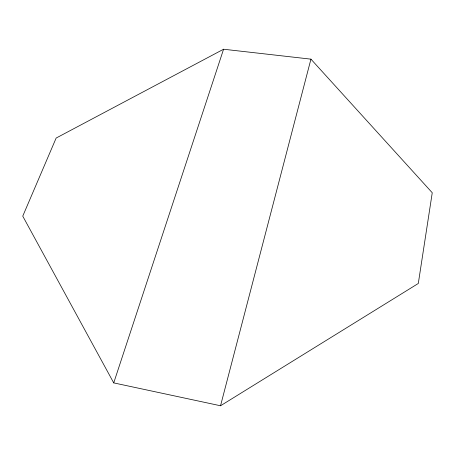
<?xml version="1.0" encoding="UTF-8"?>
<svg xmlns="http://www.w3.org/2000/svg" width="455" height="455" viewBox="0 0 455 455"><rect width="100%" height="100%" fill="white"/><g stroke="black" fill="none" stroke-linecap="round" stroke-linejoin="round"><path stroke-width="0.68" d="M220.533 405.769L310.941 59.15L223.576 49.231L56.147 138.053L22.75 216.142L113.727 382.894L220.533 405.769L418.299 283.471L432.25 192.749L310.941 59.15M113.727 382.894L223.576 49.231"/></g></svg>
